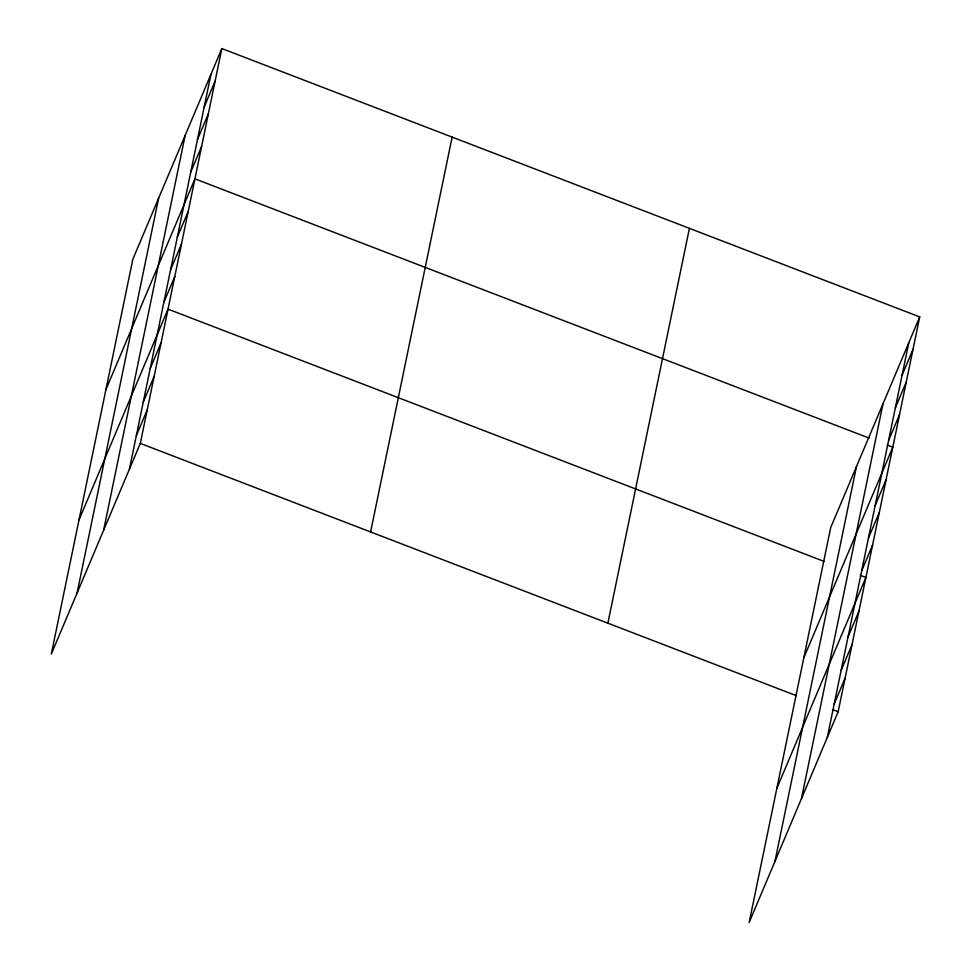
<?xml version="1.0" encoding="UTF-8"?>
<svg xmlns="http://www.w3.org/2000/svg" width="971" height="971" viewBox="0 0 971 971"><rect width="100%" height="100%" fill="white"/><g stroke="black" fill="none" stroke-linecap="round" stroke-linejoin="round"><path stroke-width="1.46" d="M77.073 593.099L158.601 198.254M103.618 530.239L185.158 135.394M129.398 469.236L210.925 74.391M221.837 48.55L132.833 259.269L51.293 654.102L140.31 443.395L221.837 48.55L919.707 316.898L838.167 711.731L749.163 922.45L830.691 527.605L919.707 316.898M370.606 531.95L452.134 137.105M607.87 623.188L689.41 228.343M774.931 861.447L856.458 466.602M801.476 798.587L883.015 403.742M827.256 737.572L908.783 342.739M204.201 106.968L215.113 81.127M197.477 139.533L208.389 113.704M190.753 172.11L201.665 146.269M105.924 389.565L194.94 178.846L869.069 438.067M177.292 237.264L188.204 211.423M170.568 269.841L181.48 244M163.844 302.406L174.756 276.577M79.015 519.861L168.032 309.142L824.015 561.384M150.189 368.543L161.101 342.702M143.259 402.103L154.171 376.275M136.328 435.676L147.24 409.835M902.059 375.304L912.971 349.463M895.335 407.881L906.246 382.04M888.611 440.458L899.522 414.617M803.782 657.901L892.798 447.194L887.215 445.046M875.15 505.6L886.074 479.771M868.426 538.177L879.338 512.336M861.702 570.754L872.613 544.913M776.885 788.209L865.889 577.49L860.306 575.342M848.047 636.891L858.959 611.05M841.117 670.451L852.028 644.61M834.186 704.011L845.098 678.171M140.31 443.395L796.293 695.637M832.584 709.595L838.167 711.731"/></g></svg>
